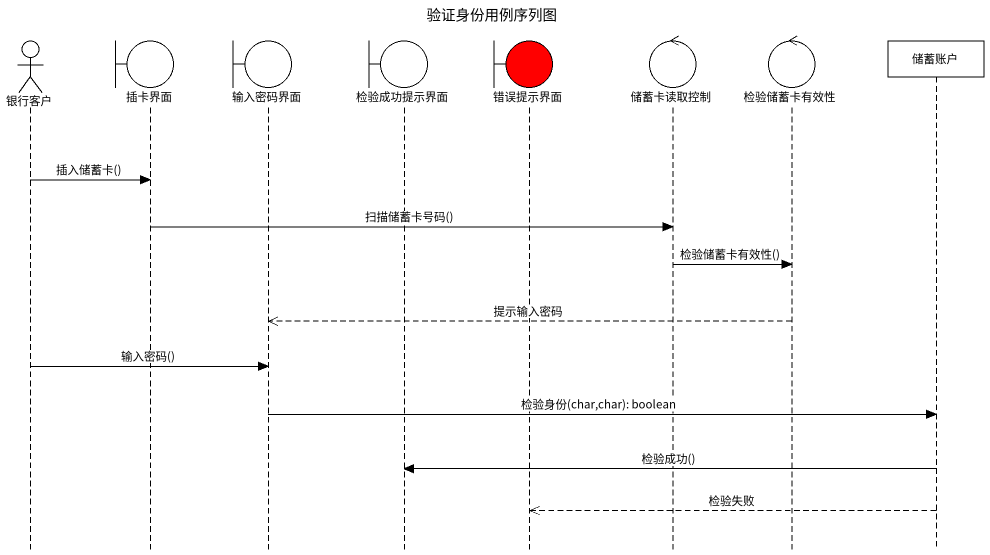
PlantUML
@startuml
title 验证身份用例序列图
hide footbox
actor 银行客户
boundary 插卡界面
boundary 输入密码界面
boundary 检验成功提示界面
boundary 错误提示界面 #FF0000
control 储蓄卡读取控制
control 检验储蓄卡有效性
participant 储蓄账户

银行客户 -> 插卡界面 : 插入储蓄卡()
插卡界面 -> 储蓄卡读取控制 : 扫描储蓄卡号码()
储蓄卡读取控制 -> 检验储蓄卡有效性 : 检验储蓄卡有效性()
检验储蓄卡有效性 -->> 输入密码界面 : 提示输入密码
银行客户 -> 输入密码界面 : 输入密码()
输入密码界面 -> 储蓄账户 : 检验身份(char,char): boolean
储蓄账户 -> 检验成功提示界面 : 检验成功()
储蓄账户 -->> 错误提示界面 : 检验失败
@enduml
